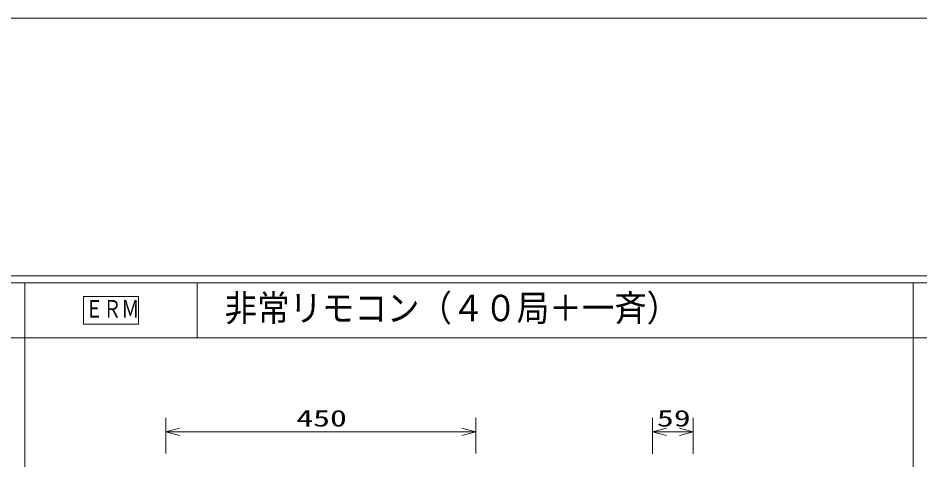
# Model space of a CAD drawing. Units: millimetres, scale not verified. Extents: x -811 to 811, y -280 to 280.
# Drawn here: x -411.6 to -280.6, y 215.8 to 280 of the extents above; entities that cross this region are included whole.
import ezdxf
from ezdxf.enums import TextEntityAlignment as Align

# ---------------------------------------------------------------- set-up
doc = ezdxf.new("R2010")
doc.units = ezdxf.units.MM
doc.header["$LTSCALE"] = 2
doc.linetypes.add('DASHED1', pattern=[1.8, 1.2, -0.6])
for name, color, linetype, lineweight in [('0-1_MOJI1', 7, 'Continuous', 9), ('0-4_HOJO', 134, 'DASHED1', 9), ('0-5_WAKU-M', 7, 'Continuous', 9), ('0-6_(J)SP', 7, 'Continuous', 9), ('0-7_0', 7, 'Continuous', 9), ('0-8_SUNPO', 7, 'Continuous', 9)]:
    doc.layers.add(name, color=color, linetype=linetype, lineweight=lineweight)
doc.styles.add('ＭＳ ゴシック', font='')
doc.styles.get('ＭＳ ゴシック').set_extended_font_data('MS Gothic')

# ---------------------------------------------------------------- blocks, each defined once
blk = doc.blocks.new('_OPEN30')
at = {"layer": '0-7_0'}
blk.add_line((0, 0), (-2, 0), dxfattribs=at)
blk.add_lwpolyline([(-2, 0.536), (0, 0), (-2, -0.536)], dxfattribs=at)

msp = doc.modelspace()

# ---------------------------------------------------------------- linework, layer by layer
at = {"layer": '0-4_HOJO', "linetype": 'Continuous'}
msp.add_lwpolyline([(-10.595, 280.007), (-810.595, 280.007), (-810.595, -279.993), (-10.595, -279.993)], close=True, dxfattribs=at)
at = {"layer": '0-5_WAKU-M', "color": 3}
msp.add_line((-23.595, 241.536), (-797.595, 241.536), dxfattribs=at)
at = {"layer": '0-5_WAKU-M'}
for p, q in [((-410.595, 241.536), (-410.595, -238.464)), ((-385.595, 241.536), (-385.595, 233.536)), ((-281.595, 241.536), (-281.595, -238.464)), ((-23.595, 233.536), (-797.595, 233.536))]:
    msp.add_line(p, q, dxfattribs=at)
at = {"layer": '0-5_WAKU-M', "color": 3}
msp.add_lwpolyline([(-22.595, 242.536), (-798.595, 242.536), (-798.595, -239.464), (-22.595, -239.464)], dxfattribs=at)
at = {"layer": '0-6_(J)SP'}
msp.add_lwpolyline([(-402.095, 235.536), (-402.095, 239.536), (-394.095, 239.536), (-394.095, 235.536)], close=True, dxfattribs=at)
at = {"layer": '0-8_SUNPO'}
for p, q in [((-390.12, 216.721), (-390.12, 221.891)), ((-345.12, 216.721), (-345.12, 221.891)), ((-319.431, 216.691), (-319.431, 221.891)), ((-313.531, 216.691), (-313.531, 221.891)), ((-388.12, 219.891), (-347.12, 219.891)), ((-317.431, 219.891), (-315.531, 219.891))]:
    msp.add_line(p, q, dxfattribs=at)

# ---------------------------------------------------------------- block references
at = {"layer": '0-8_SUNPO', "rotation": 180}
for p in [(-390.12, 219.891), (-319.431, 219.891)]:
    msp.add_blockref('_OPEN30', p, dxfattribs=at)
at = {"layer": '0-8_SUNPO'}
for p in [(-345.12, 219.891), (-313.531, 219.891)]:
    msp.add_blockref('_OPEN30', p, dxfattribs=at)

# ---------------------------------------------------------------- texts
at = {"layer": '0-1_MOJI1', "style": 'ＭＳ ゴシック', "width": 0.9}
msp.add_text('非常リモコン（４０局＋一斉）', height=3.842, dxfattribs=at).set_placement((-381.595, 234.796), align=Align.BOTTOM_LEFT)
at = {"layer": '0-6_(J)SP', "style": 'ＭＳ ゴシック', "width": 0.75}
msp.add_text('ＥＲＭ', height=2.566, dxfattribs=at).set_placement((-401.842, 235.701), align=Align.BOTTOM_LEFT)
at = {"layer": '0-8_SUNPO', "style": 'ＭＳ ゴシック', "width": 1.5}
for s, p in [('450', (-371.191, 219.928)), ('59', (-318.803, 219.928))]:
    msp.add_text(s, height=2.405, dxfattribs=at).set_placement(p, align=Align.BOTTOM_LEFT)

doc.saveas('drawing.dxf')
